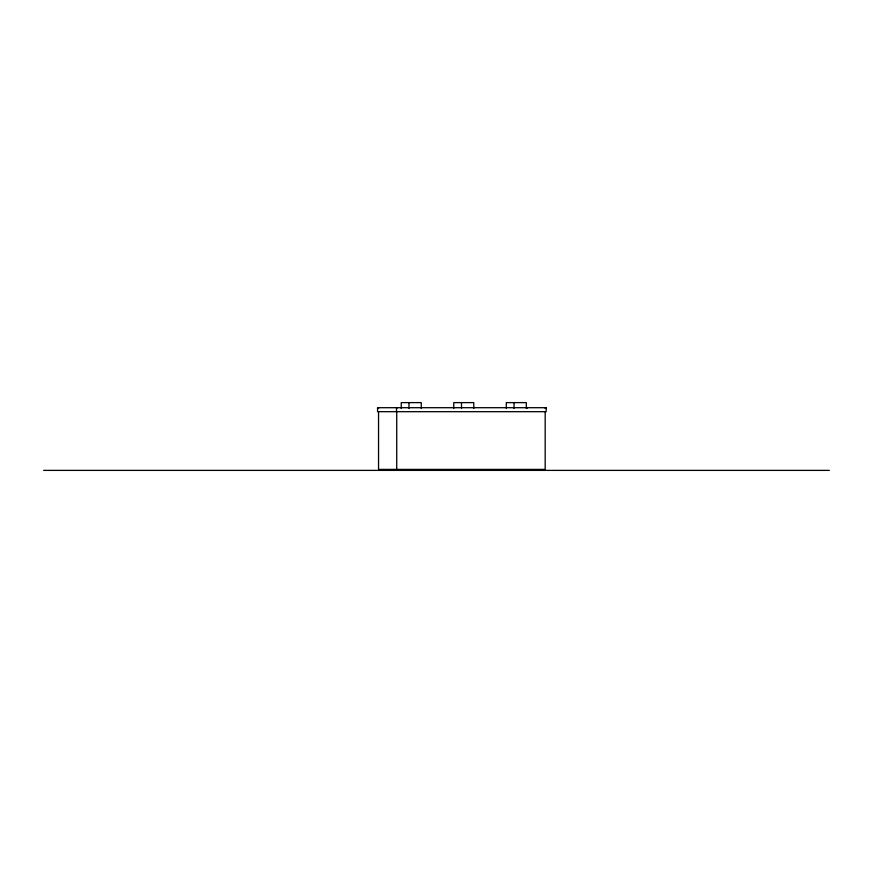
<?xml version="1.0" encoding="UTF-8"?>
<svg xmlns="http://www.w3.org/2000/svg" width="873" height="873" viewBox="0 0 873 873"><rect width="100%" height="100%" fill="white"/><g stroke="black" fill="none" stroke-linecap="round" stroke-linejoin="round"><path stroke-width="1.31" d="M43.65 470.383L829.35 470.383M545.178 407.702L545.178 408.433M545.178 411.685L545.178 469.401L378.544 469.401L378.544 411.685M526.997 407.702L526.997 408.433M526.321 408.433L526.321 402.617L506.296 402.617L506.296 408.433M514.033 402.617L514.033 408.433M473.788 408.433L473.788 402.617L453.764 402.617L453.764 408.433M461.501 402.617L461.501 408.433M421.255 408.433L421.255 402.617L401.242 402.617L401.242 408.433M408.979 402.617L408.979 408.433M396.724 407.702L396.724 408.433M396.724 411.685L396.724 469.401M396.506 407.702L396.506 411.685M378.544 407.702L378.544 408.433M546.182 407.702L377.551 407.702L377.551 411.685L546.182 411.685L546.182 407.702"/></g></svg>
